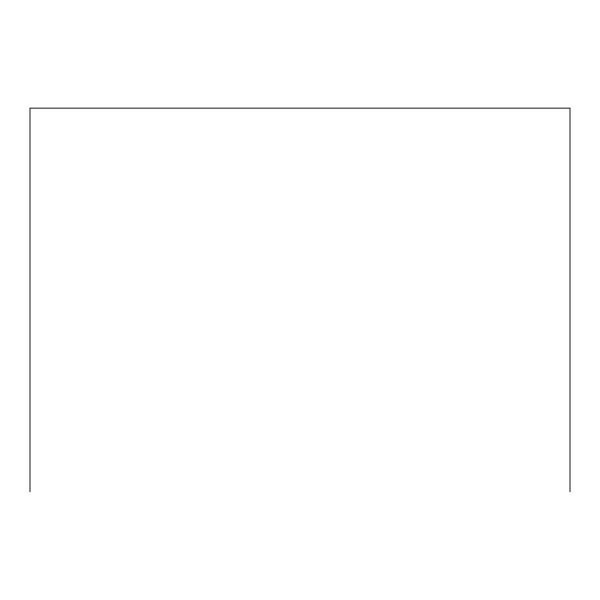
<?xml version="1.0" encoding="UTF-8"?>
<svg xmlns="http://www.w3.org/2000/svg" width="600" height="600" viewBox="0 0 600 600"><rect width="100%" height="100%" fill="white"/><g stroke="black" fill="none" stroke-linecap="round" stroke-linejoin="round"><path stroke-width="0.9" d="M570 491.857L570 108.142L30 108.142L30 491.857"/></g></svg>
